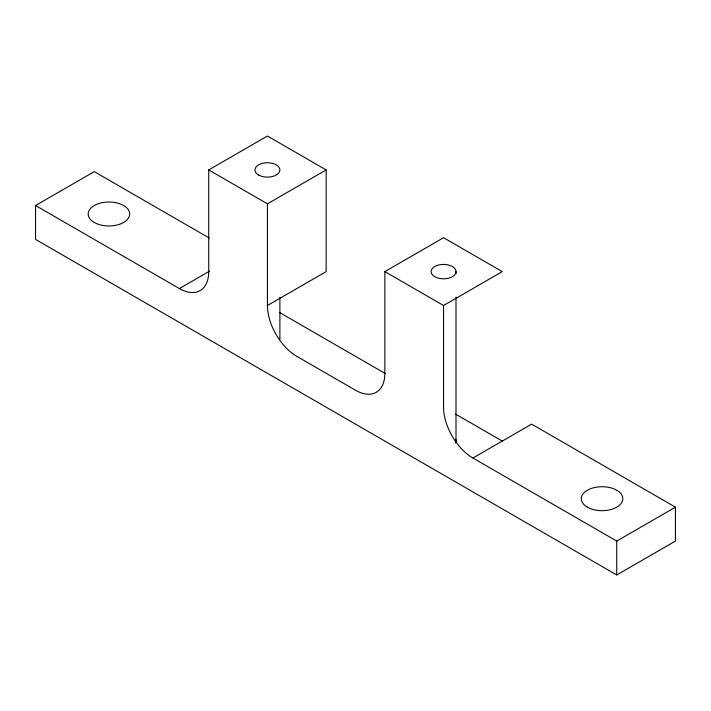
<?xml version="1.0" encoding="UTF-8"?>
<svg xmlns="http://www.w3.org/2000/svg" width="711" height="711" viewBox="0 0 711 711"><rect width="100%" height="100%" fill="white"/><g stroke="black" fill="none" stroke-linecap="round" stroke-linejoin="round"><path stroke-width="1.07" d="M35.55 205.523L179.376 288.559A41.514 23.97 60 0 0 208.732 271.611L208.732 169.929L267.443 203.826L267.443 305.508A41.514 23.97 60 0 0 296.789 356.344L355.5 390.241A41.514 23.97 60 0 0 384.855 373.293L384.855 271.611L443.557 237.714L502.268 271.611L443.557 305.508L443.557 407.19A41.514 23.97 60 0 0 472.913 458.026L531.624 424.138L675.45 507.174L675.45 541.071L616.739 574.968L35.55 239.411L35.55 205.523L94.261 171.627L209.318 238.061M208.732 169.929L267.443 136.032L326.145 169.929L326.145 271.611L267.443 305.508M267.443 203.826L326.145 169.929M179.376 288.559L209.683 271.069M472.913 458.026L616.739 541.071L675.45 507.174M384.855 271.611L443.557 305.508M279.663 312.564L385.335 373.577M455.458 414.06L502.535 441.238M616.739 541.071L616.739 574.968M456.009 271.611A12.451 7.19 0 0 1 437.336 277.841A12.451 7.19 0 0 1 437.336 265.381A12.451 7.19 0 0 1 456.009 271.611L456.009 273.824M456.009 297.091L456.009 441.087M279.894 297.314L279.894 339.405M455.591 439.22A12.451 7.19 0 0 1 455.591 442.944M587.393 507.174A20.752 11.98 0 0 0 622.116 501.806A20.752 11.98 0 0 0 596.698 487.124A20.752 11.98 0 0 0 587.393 507.174M94.261 222.463A20.752 11.98 0 0 0 128.984 217.095A20.752 11.98 0 0 0 103.557 202.422A20.752 11.98 0 0 0 94.261 222.463M258.635 175.013A12.451 7.19 0 0 0 279.467 171.786A12.451 7.19 0 0 0 264.216 162.988A12.451 7.19 0 0 0 258.635 175.013"/></g></svg>
